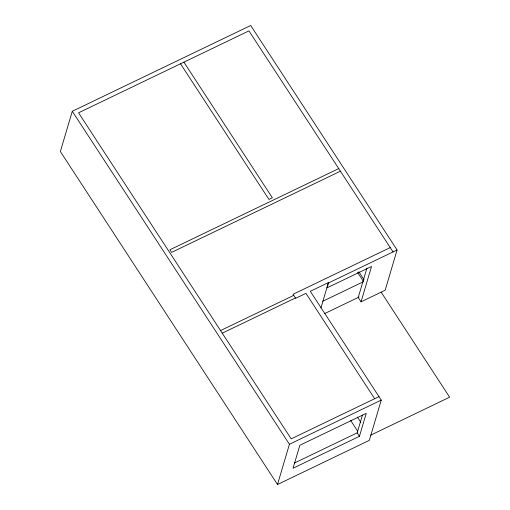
<?xml version="1.0" encoding="UTF-8"?>
<svg xmlns="http://www.w3.org/2000/svg" width="510" height="510" viewBox="0 0 510 510"><rect width="100%" height="100%" fill="white"/><g stroke="black" fill="none" stroke-linecap="round" stroke-linejoin="round"><path stroke-width="0.76" d="M366.913 268.164L358.224 297.502L361.048 301.831L385.165 290.235L397.086 249.989L250.697 25.5L72.286 111.276L60.365 151.515L277.504 484.5L369.336 440.347L381.257 400.108L310.297 291.286L328.446 282.559L327.21 287.774L326.999 287.449M320.981 307.753L328.446 282.559M277.504 484.5L289.425 444.255L381.257 400.108M361.048 301.831L371.516 266.475L327.21 287.774M294.353 463.061L357.172 432.862L362.438 415.076M359.429 436.324L366.231 413.355L299.848 445.268L293.046 468.244L359.429 436.324L357.172 432.862M338.736 168.606L169.913 249.772L171.602 252.367L340.425 171.201M390.239 247.592L293.04 294.276L295.673 298.312L305.962 293.365L374.671 398.724M220.562 330.556L293.754 295.366M222.258 333.157L295.449 297.974M328.663 282.884L397.086 249.989M322.76 301.27L363.604 281.628M324.64 313.593L359.034 297.056M379 396.646L291.184 438.861L78.565 112.806L248.937 30.893L393.063 251.921M370.668 435.164L449.635 397.194L381.142 292.166M358.849 271.753L364.044 279.729M357.644 272.487L363.177 280.978M183.912 62.156L272.346 197.772L268.942 199.41L180.508 63.795M357.37 417.04L360.838 422.356M350.625 420.38L357.555 431.001M72.286 111.276L289.425 444.255"/></g></svg>
